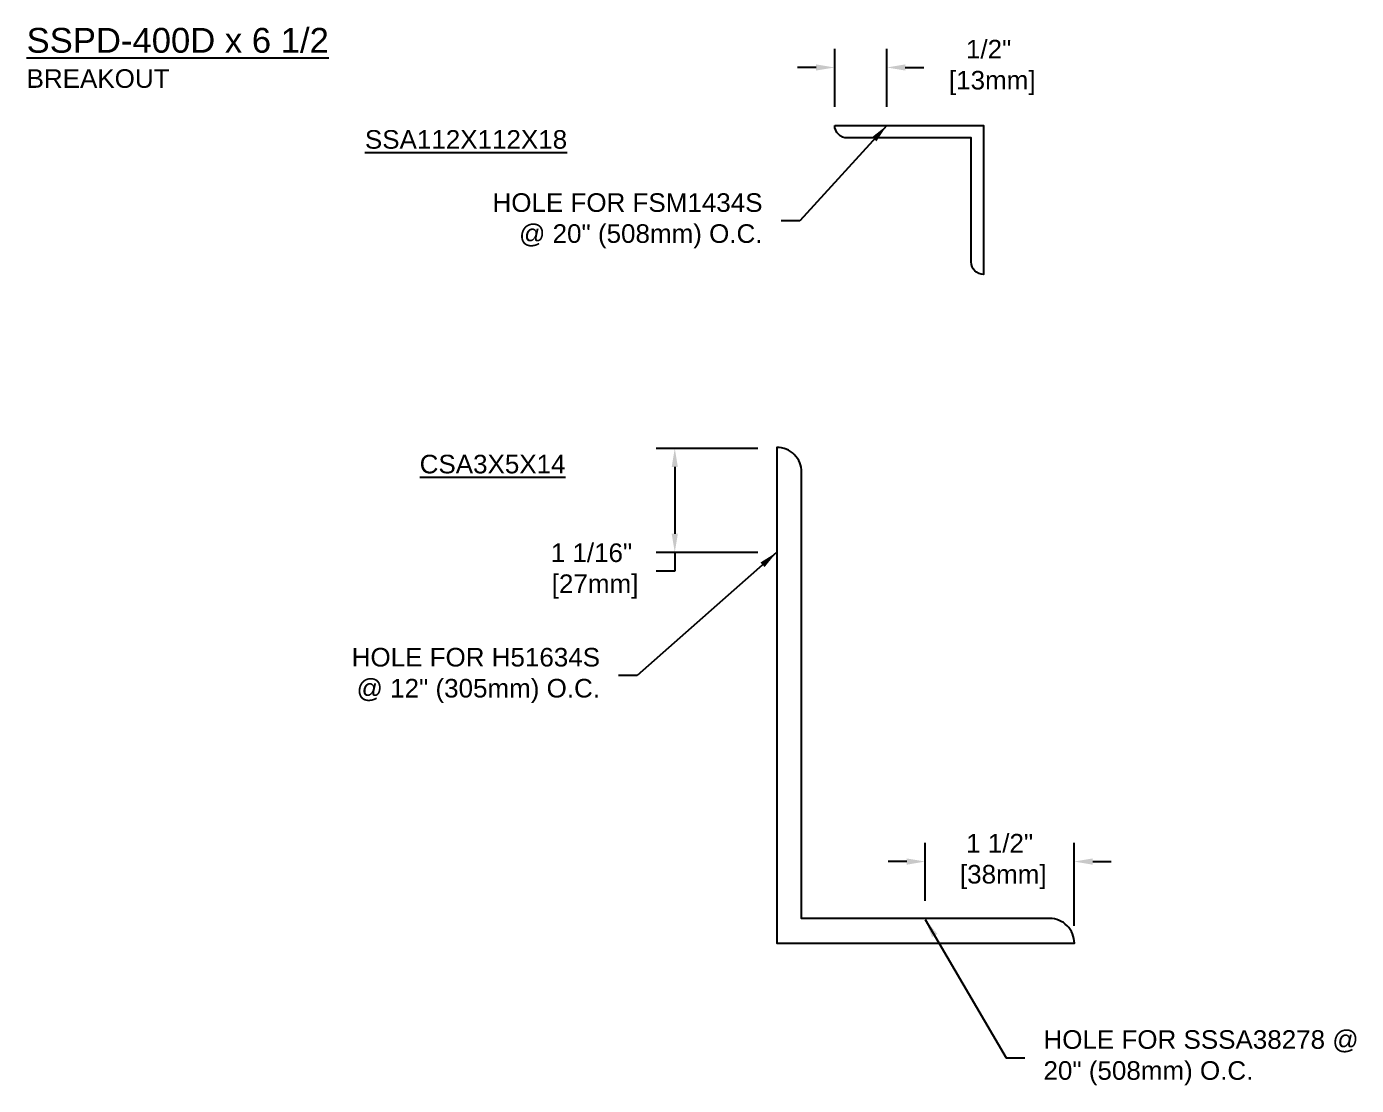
# Model space of a CAD drawing. Header units: inches. Extents: x -2.6 to 33.9, y -12 to 2.8.
# Drawn here: x 20.45 to 33.86, y -7.94 to 2.74 of the extents above; entities that cross this region are included whole.
import ezdxf

# ---------------------------------------------------------------- set-up
doc = ezdxf.new("R2010")
doc.units = ezdxf.units.IN
doc.header["$MEASUREMENT"] = 0
for name, color, linetype in [('Dimensions', 3, 'Continuous'), ('Metals', 7, 'Continuous'), ('Text', 2, 'Continuous')]:
    doc.layers.add(name, color=color, linetype=linetype)
doc.styles.add('ARIAL', font='arial.ttf')
doc.dimstyles.new('Arial', dxfattribs={"dimscale": 1.5, "dimtxt": 0.125, "dimasz": 0.125, "dimexe": 0.125, "dimexo": 0.125, "dimgap": 0.125, "dimtad": 0, "dimtih": 1, "dimtoh": 1, "dimdec": 4, "dimzin": 0, "dimdsep": 46, "dimlunit": 4, "dimtxsty": 'ARIAL', "dimcen": 0.125, "dimadec": 0, "dimazin": 0, "dimtfac": 1, "dimtdec": 4, "dimtofl": 0, "dimtmove": 0, "dimatfit": 3, "dimfxl": 0, "dimfrac": 2, "dimtolj": 1, "dimtzin": 0, "dimarcsym": 0})

# ---------------------------------------------------------------- blocks, each defined once
blk = doc.blocks.new('SSA112X112X18')
blk.add_lwpolyline([(0, 0), (-1.5, 0), (-1.5, -1.5, 0.414214), (-1.375, -1.375), (-1.375, -0.125), (-0.125, -0.125, 0.414214)], format="xyb", close=True)
blk = doc.blocks.new('*D23')
at = {"layer": 'Defpoints', "color": 0}
for p in [(29.511, -5.678), (29.511, -6.262), (31.011, -6.512)]:
    blk.add_point(p, dxfattribs=at)
at = {"layer": 'Dimensions', "color": 0, "lineweight": -2}
for p, q in [((29.511, -6.075), (29.511, -5.491)), ((31.011, -6.325), (31.011, -5.491)), ((29.324, -5.678), (29.136, -5.678)), ((31.199, -5.678), (31.386, -5.678))]:
    blk.add_line(p, q, dxfattribs=at)
at = {"layer": 'Dimensions', "color": 0}
for points in [[(29.324, -5.647), (29.324, -5.71), (29.511, -5.678)], [(31.199, -5.647), (31.199, -5.71), (31.011, -5.678)]]:
    blk.add_solid(points, dxfattribs=at)
at = {"layer": 'Dimensions', "color": 0, "insert": (30.261, -5.678), "char_height": 0.1875, "attachment_point": 5, "style": 'ARIAL'}
blk.add_mtext('\\A1;1 1/2"\\P [38mm]', dxfattribs=at)
blk = doc.blocks.new('*D24')
at = {"layer": 'Defpoints', "color": 0}
for p in [(26.986, -1.512), (28.011, -1.512), (28.011, -2.562)]:
    blk.add_point(p, dxfattribs=at)
at = {"layer": 'Dimensions', "color": 0, "lineweight": -2}
for p, q in [((27.824, -1.512), (26.798, -1.512)), ((26.986, -1.7), (26.986, -2.374)), ((27.824, -2.562), (26.798, -2.562)), ((26.986, -2.562), (26.986, -2.749)), ((26.986, -2.749), (26.798, -2.749))]:
    blk.add_line(p, q, dxfattribs=at)
at = {"layer": 'Dimensions', "color": 0}
for points in [[(26.955, -1.7), (27.017, -1.7), (26.986, -1.512)], [(26.955, -2.374), (27.017, -2.374), (26.986, -2.562)]]:
    blk.add_solid(points, dxfattribs=at)
at = {"layer": 'Dimensions', "color": 0, "insert": (26.146, -2.749), "char_height": 0.1875, "attachment_point": 5, "style": 'ARIAL'}
blk.add_mtext('\\A1;1 1/16"\\P [27mm]', dxfattribs=at)
blk = doc.blocks.new('*D25')
at = {"layer": 'Defpoints', "color": 0}
for p in [(29.123, 2.328), (28.598, 1.742), (29.123, 1.742)]:
    blk.add_point(p, dxfattribs=at)
at = {"layer": 'Dimensions', "color": 0, "lineweight": -2}
for p, q in [((28.598, 1.93), (28.598, 2.516)), ((29.123, 1.93), (29.123, 2.516)), ((28.411, 2.328), (28.223, 2.328)), ((29.31, 2.328), (29.498, 2.328))]:
    blk.add_line(p, q, dxfattribs=at)
at = {"layer": 'Dimensions', "color": 0}
for points in [[(28.411, 2.359), (28.411, 2.297), (28.598, 2.328)], [(29.31, 2.359), (29.31, 2.297), (29.123, 2.328)]]:
    blk.add_solid(points, dxfattribs=at)
at = {"layer": 'Dimensions', "color": 0, "insert": (30.15, 2.328), "char_height": 0.1875, "attachment_point": 5, "style": 'ARIAL'}
blk.add_mtext('\\A1;1/2"\\P [13mm]', dxfattribs=at)
blk = doc.blocks.new('CSA3X5X14')
at = {"layer": 'Metals'}
blk.add_lwpolyline([(0.25, 4.75, 0.414214), (0, 5), (0, 0), (3, 0, 0.414214), (2.75, 0.25), (0.25, 0.25)], format="xyb", close=True, dxfattribs=at)

msp = doc.modelspace()

# ---------------------------------------------------------------- block references
at = {"layer": 'Metals', "xscale": -1}
msp.add_blockref('SSA112X112X18', (28.59843, 1.74231), dxfattribs=at)
at = {"layer": 'Metals'}
msp.add_blockref('CSA3X5X14', (28.0144, -6.5022), dxfattribs=at)

# ---------------------------------------------------------------- texts
at = {"layer": 'Text', "style": 'ARIAL'}
for s, insert, char_height, width, attachment_point in [('{\\LSSPD-400D x 6 1/2\\P\\H0.75x;\\lBREAKOUT}', (20.45174, 2.72687), 0.25, 4.7396332, 1), ('{\\LSSA112X112X18}', (25.90088, 1.60126), 0.1875, 2.2451472, 6), ('HOLE FOR FSM1434S \\P@ 20" (508mm) O.C.', (27.87047, 0.78141), 0.1875, 3.9506446, 6), ('\\A1;{\\LCSA3X5X14}', (24.41425, -1.6721), 0.1875, 2.4899842, 4), ('HOLE FOR H51634S \\P@ 12" (305mm) O.C.', (26.23254, -3.80236), 0.1875, 4.2482114, 6), ('HOLE FOR SSSA38278 @\\P20" (508mm) O.C.', (30.70274, -7.65697), 0.1875, 3.6647516, 4)]:
    msp.add_mtext(s, dxfattribs=dict(at, insert=insert, char_height=char_height, width=width, attachment_point=attachment_point))

# ---------------------------------------------------------------- dimensions: what is measured, and where the dimension line sits
at = {"layer": 'Dimensions'}
for base, p1, p2, picture, middle in [((29.12267, 2.32817), (28.59843, 1.74231), (29.12267, 1.74231), '*D25', (30.1497, 2.32817)), ((29.51114, -5.6784), (31.01114, -6.51218), (29.51114, -6.26218), '*D23', (30.26114, -5.6784))]:
    dim = msp.add_linear_dim(base=base, p1=p1, p2=p2, dimstyle='Arial', override={"dimpost": '\\X'}, dxfattribs=at)
    dim.commit()
    dim.dimension.update_dxf_attribs({"geometry": picture, "text_midpoint": middle, "dimtype": 160})
dim = msp.add_linear_dim(base=(26.98584, -1.51218), p1=(28.01114, -2.56185), p2=(28.01114, -1.51218), angle=90, dimstyle='Arial', override={"dimpost": '\\X'}, dxfattribs=at)
dim.commit()
dim.dimension.update_dxf_attribs({"geometry": '*D24', "text_midpoint": (26.14631, -2.74935), "dimtype": 160})

# ---------------------------------------------------------------- leaders
at = {"layer": 'Text', "annotation_type": 0, "has_hookline": 1}
for points, hookline_direction, text_width in [([(29.12267, 1.74231), (28.24547, 0.78141), (28.05797, 0.78141)], 1, 2.68741), ([(28.01114, -2.56185), (26.60754, -3.80236), (26.42004, -3.80236)], 1, 2.46935), ([(29.51114, -6.26218), (30.32774, -7.65697), (30.51524, -7.65697)], 0, 3.14721)]:
    msp.add_leader(points, dimstyle='Arial', override={"dimgap": 0.125, "dimtad": 0}, dxfattribs=dict(at, hookline_direction=hookline_direction, text_width=text_width))

doc.saveas('drawing.dxf')
